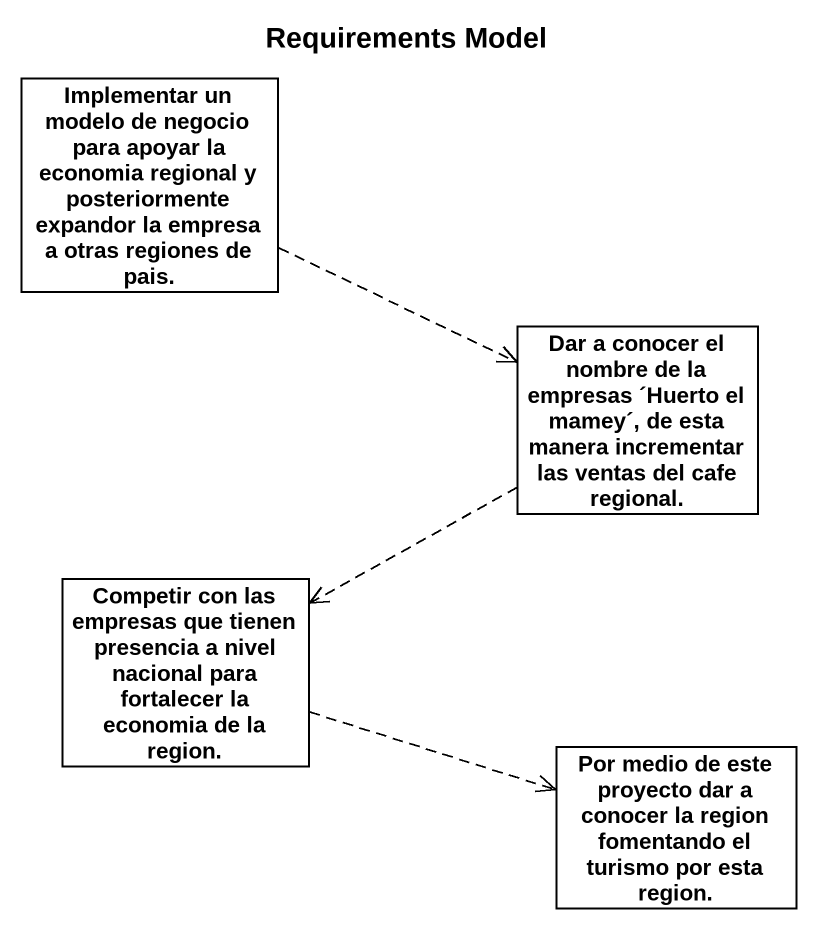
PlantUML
@startuml
title Requirements Model
hide circle
hide empty members
class "Implementar un modelo de negocio para apoyar la economia regional y posteriormente expandor la empresa a otras regiones de pais." as Implementar_un_modelo_de
class "Dar a conocer el nombre de la empresas ´Huerto el mamey´, de esta manera incrementar las ventas del cafe regional." as Dar_a_conocer_el_nombre_de
class "Competir con las empresas que tienen presencia a nivel nacional para fortalecer la economia de la region." as Competir_con_las_empresas
class "Por medio de este proyecto dar a conocer la region fomentando el turismo por esta region." as Por_medio_de_este_proyecto
Implementar_un_modelo_de .right.> Dar_a_conocer_el_nombre_de
Dar_a_conocer_el_nombre_de .left.> Competir_con_las_empresas
Competir_con_las_empresas .right.> Por_medio_de_este_proyecto
@enduml
